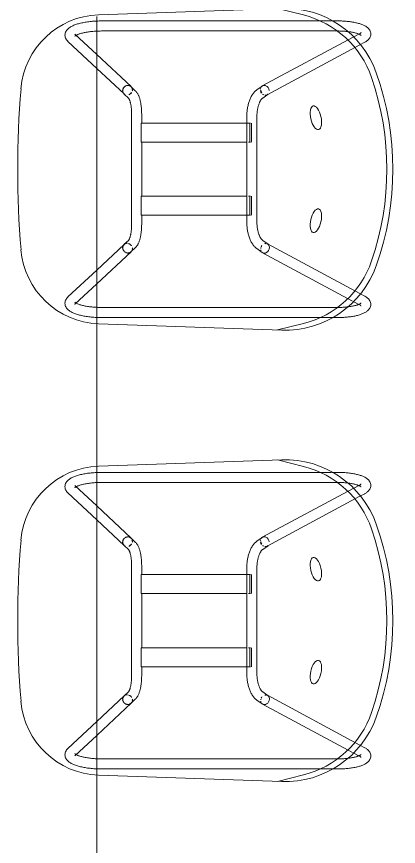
# Model space of a CAD drawing. Header units: inches. Extents: x -326 to 986, y -79 to 1436.
# Drawn here: x 596 to 619.7, y 428.2 to 479.7 of the extents above; entities that cross this region are included whole.
import ezdxf

# ---------------------------------------------------------------- set-up
doc = ezdxf.new("R2010")
doc.units = ezdxf.units.IN
doc.header["$LTSCALE"] = 48
doc.header["$MEASUREMENT"] = 0
doc.layers.add('I-FURN', color=47, linetype='Continuous', lineweight=9)

# ---------------------------------------------------------------- blocks, each defined once
blk = doc.blocks.new('Rectangular Table1 - Rectangular Table-8594201-Level XX  POWER _ SIGNAL NEW')
at = {"layer": 'I-FURN'}
for p, q in [((-20.658, -18), (-11.784, -18)), ((-11.784, -18), (-20.658, -18)), ((-11.784, -18), (7.342, -18)), ((7.342, -18), (-11.784, -18)), ((7.342, -18), (16.216, -18)), ((16.216, -18), (7.342, -18)), ((16.216, -18), (35.244, -18)), ((35.244, -18), (16.216, -18))]:
    blk.add_line(p, q, dxfattribs=at)
blk = doc.blocks.new('HighTower_Eyes_Guest - HighTower_Eyes_Guest-V44-Level XX  POWER _ SIGNAL NEW')
at = {"layer": 'I-FURN'}
for p, q in [((-8.313, 9.333), (-8.249, 9.328)), ((-8.249, 9.328), (-8.185, 9.315)), ((-8.185, 9.315), (-8.125, 9.294)), ((-8.125, 9.294), (-8.071, 9.267)), ((-8.071, 9.267), (-8.021, 9.235)), ((8.313, 9.333), (8.249, 9.328)), ((-8.926, 8.791), (-8.948, 8.736)), ((-8.903, 8.844), (-8.926, 8.791)), ((-8.879, 8.895), (-8.9, 8.851)), ((-8.853, 8.945), (-8.879, 8.895)), ((-8.766, 9.081), (-8.797, 9.037)), ((-6.258, 7.368), (-7.92, 9.146)), ((7.92, 9.146), (6.258, 7.368)), ((7.936, 9.163), (7.92, 9.146)), ((7.976, 9.2), (7.936, 9.163)), ((-9.075, 8.298), (-9.09, 8.229)), ((-9.026, 8.497), (-9.044, 8.433)), ((-8.377, 8.719), (-7.114, 7.368)), ((-8.358, 8.531), (-8.373, 8.491)), ((-8.255, 8.719), (-8.263, 8.709)), ((-8.249, 8.724), (-8.255, 8.719)), ((-8.247, 8.726), (-8.249, 8.724)), ((7.114, 7.368), (8.377, 8.719)), ((8.247, 8.726), (8.249, 8.724)), ((8.381, 8.724), (8.377, 8.719)), ((8.383, 8.726), (8.381, 8.724)), ((9.008, 8.56), (9.026, 8.497)), ((9.026, 8.497), (9.044, 8.433)), ((-9.158, 7.779), (-9.167, 7.7)), ((-9.149, 7.857), (-9.158, 7.779)), ((-9.139, 7.934), (-9.149, 7.857)), ((-9.128, 8.01), (-9.139, 7.934)), ((-9.116, 8.084), (-9.128, 8.01)), ((8.526, 7.804), (8.534, 7.743)), ((8.534, 7.743), (8.541, 7.673)), ((9.139, 7.934), (9.149, 7.857)), ((-9.978, -4.107), (-9.581, 7.252)), ((-9.186, 7.458), (-9.19, 7.376)), ((-9.18, 7.539), (-9.186, 7.458)), ((-9.174, 7.62), (-9.18, 7.539)), ((-9.168, 7.684), (-9.174, 7.62)), ((-8.56, 7.455), (-8.564, 7.38)), ((-8.555, 7.528), (-8.56, 7.455)), ((-8.548, 7.601), (-8.555, 7.528)), ((-7.114, 7.368), (-5.124, 5.238)), ((-4.667, 5.665), (-6.258, 7.368)), ((6.258, 7.368), (4.668, 5.666)), ((5.124, 5.239), (7.114, 7.368)), ((9.186, 7.458), (9.19, 7.376)), ((9.581, 7.252), (9.978, -4.107)), ((-9.199, 7.02), (-9.199, -7.229)), ((-8.574, -7.566), (-8.574, 7.02)), ((8.574, 7.02), (8.574, -7.566)), ((9.199, -7.185), (9.199, 7.02)), ((-4.396, 5.38), (-4.673, 5.674)), ((4.673, 5.674), (4.396, 5.38)), ((-5.128, 5.245), (-4.85, 4.951)), ((3.421, 5.203), (-3.421, 5.203)), ((4.85, 4.951), (5.128, 5.245)), ((-3.421, 4.578), (-2.858, 4.578)), ((-1.677, 4.614), (-2.858, 4.614)), ((-2.858, 4.614), (-2.858, 4.589)), ((-2.858, 4.602), (-1.677, 4.602)), ((-2.858, 4.578), (-2.858, 4.602)), ((-2.858, 3.535), (-2.858, 4.602)), ((-2.858, 4.589), (-2.858, 4.578)), ((-2.858, 4.583), (-2.858, 3.073)), ((-1.677, 4.589), (-1.677, 4.614)), ((-1.677, 4.602), (-1.677, 4.583)), ((-1.677, 4.602), (-1.677, 3.535)), ((-1.677, 4.578), (-1.677, 4.589)), ((-1.677, 4.583), (-1.677, 4.578)), ((-1.677, 3.073), (-1.677, 4.583)), ((-1.677, 4.578), (1.677, 4.578)), ((1.677, 4.589), (1.677, 4.614)), ((1.677, 4.614), (2.858, 4.614)), ((1.677, 3.535), (1.677, 4.602)), ((1.677, 4.602), (1.677, 4.583)), ((2.858, 4.602), (1.677, 4.602)), ((1.677, 4.578), (1.677, 4.589)), ((1.677, 4.583), (1.677, 4.578)), ((1.677, 4.583), (1.677, 3.073)), ((1.677, 4.578), (1.677, 4.578)), ((2.858, 4.614), (2.858, 4.589)), ((2.858, 4.578), (2.858, 4.602)), ((2.858, 4.602), (2.858, 3.535)), ((2.858, 4.589), (2.858, 4.578)), ((2.858, 3.073), (2.858, 4.583)), ((2.858, 4.578), (3.421, 4.578)), ((-2.858, 3.207), (-2.858, 3.535)), ((-2.858, -1.431), (-2.858, 3.207)), ((-1.677, 3.535), (-1.677, 3.207)), ((-1.677, 3.207), (-1.677, -1.431)), ((1.677, 3.207), (1.677, 3.535)), ((1.677, -1.431), (1.677, 3.207)), ((2.858, 3.535), (2.858, 3.207)), ((2.858, 3.207), (2.858, -1.431)), ((-2.858, 3.073), (-2.858, 1.82)), ((-1.677, 1.82), (-1.677, 3.073)), ((1.677, 3.073), (1.677, 1.82)), ((2.858, 2.448), (2.858, 3.073)), ((2.858, 1.82), (2.858, 2.448)), ((-2.858, 1.82), (-2.858, 0.754)), ((-1.677, 0.754), (-1.677, 1.82)), ((1.677, 1.82), (1.677, 0.754)), ((2.858, 0.754), (2.858, 1.82)), ((-2.858, 0.754), (-2.858, -0.384)), ((-1.677, -0.384), (-1.677, 0.754)), ((1.677, 0.754), (1.677, -0.384)), ((2.858, 0.181), (2.858, 0.754)), ((2.858, -0.384), (2.858, 0.181)), ((-2.858, -0.384), (-2.858, -1.942)), ((-1.677, -1.942), (-1.677, -0.384)), ((1.677, -0.384), (1.677, -1.945)), ((2.858, -1.943), (2.858, -0.384)), ((-2.858, -1.758), (-2.858, -1.431)), ((-1.677, -1.431), (-1.677, -1.758)), ((1.677, -1.758), (1.677, -1.431)), ((2.858, -1.431), (2.858, -1.758)), ((3.251, -1.942), (-3.251, -1.942)), ((-2.858, -1.958), (-2.858, -1.758)), ((-2.858, -1.987), (-2.858, -2.034)), ((-2.858, -2.034), (-2.858, -1.987)), ((-2.858, -2.037), (-2.858, -2.099)), ((-2.858, -2.099), (-2.858, -2.037)), ((-1.677, -1.758), (-1.677, -1.958)), ((-1.677, -2.037), (-1.677, -2.087)), ((-1.677, -2.087), (-1.677, -2.037)), ((1.677, -1.958), (1.677, -1.758)), ((1.677, -2.053), (1.677, -2.103)), ((1.677, -2.103), (1.677, -2.053)), ((2.858, -1.758), (2.858, -1.958)), ((2.858, -1.99), (2.858, -2.037)), ((2.858, -2.037), (2.858, -1.99)), ((2.858, -2.041), (2.858, -2.103)), ((2.858, -2.103), (2.858, -2.041)), ((-4.924, -2.564), (-5.162, -2.9)), ((-3.251, -2.567), (3.251, -2.567)), ((-2.858, -2.174), (-2.858, -2.103)), ((-2.858, -2.121), (-2.858, -2.174)), ((-1.677, -2.121), (-2.858, -2.121)), ((-1.677, -2.223), (-2.858, -2.223)), ((-1.677, -2.103), (-1.677, -2.161)), ((1.677, -2.121), (1.677, -2.179)), ((1.677, -2.179), (1.677, -2.121)), ((2.858, -2.121), (1.677, -2.121)), ((2.858, -2.223), (1.677, -2.223)), ((2.858, -2.108), (2.858, -2.179)), ((2.858, -2.179), (2.858, -2.121)), ((5.162, -2.9), (4.924, -2.564)), ((-5.18, -2.919), (-8.175, -8.495)), ((-4.652, -3.262), (-4.414, -2.926)), ((4.414, -2.926), (4.652, -3.262)), ((8.197, -8.536), (5.171, -2.904)), ((-7.715, -8.958), (-4.629, -3.215)), ((4.621, -3.199), (7.715, -8.958)), ((-9.968, -3.844), (-9.567, -5.453)), ((9.968, -3.844), (9.567, -5.453)), ((-9.199, -7.229), (-9.199, -7.566)), ((9.199, -7.566), (9.199, -7.229)), ((-8.197, -8.536), (-8.427, -8.964)), ((8.427, -8.964), (8.197, -8.536)), ((-8.302, -9.029), (-8.304, -9.027)), ((-7.877, -9.259), (-7.715, -8.958)), ((7.715, -8.958), (7.877, -9.259)), ((8.302, -9.029), (8.304, -9.027))]:
    blk.add_line(p, q, dxfattribs=at)
at = {"layer": 'I-FURN', "flags": 128}
for points in [[(-8.445, 9.315), (-8.505, 9.294), (-8.56, 9.267), (-8.61, 9.235), (-8.654, 9.2), (-8.695, 9.163), (-8.732, 9.123), (-8.766, 9.081)], [(-8.315, 9.333), (-8.382, 9.328), (-8.445, 9.315)], [(8.249, 9.328), (8.185, 9.315), (8.125, 9.294), (8.071, 9.267), (8.021, 9.235), (7.976, 9.2)], [(8.315, 9.333), (8.382, 9.328), (8.445, 9.315), (8.505, 9.294), (8.56, 9.267), (8.61, 9.235), (8.654, 9.2), (8.695, 9.163), (8.732, 9.123), (8.766, 9.081), (8.797, 9.037), (8.826, 8.992), (8.853, 8.945), (8.879, 8.895), (8.9, 8.851)], [(-8.797, 9.037), (-8.826, 8.992), (-8.853, 8.945)], [(-8.021, 9.235), (-7.976, 9.2), (-7.936, 9.163), (-7.92, 9.146)], [(8.903, 8.844), (8.926, 8.791), (8.948, 8.736)], [(-9.044, 8.433), (-9.06, 8.366), (-9.075, 8.298)], [(-8.948, 8.736), (-8.969, 8.679), (-8.989, 8.621), (-9.008, 8.56), (-9.026, 8.497)], [(-8.445, 8.249), (-8.459, 8.193), (-8.471, 8.134), (-8.483, 8.074), (-8.495, 8.011), (-8.506, 7.947), (-8.516, 7.88), (-8.525, 7.813)], [(-8.417, 8.354), (-8.432, 8.303), (-8.445, 8.249)], [(-8.373, 8.491), (-8.388, 8.448), (-8.403, 8.402), (-8.417, 8.354)], [(-8.383, 8.726), (-8.381, 8.724), (-8.377, 8.719)], [(-8.299, 8.655), (-8.313, 8.63), (-8.327, 8.6), (-8.342, 8.567), (-8.358, 8.531)], [(-8.263, 8.709), (-8.273, 8.695), (-8.285, 8.677), (-8.299, 8.655)], [(8.249, 8.724), (8.255, 8.719), (8.263, 8.709)], [(8.263, 8.709), (8.273, 8.695), (8.285, 8.677), (8.299, 8.655)], [(8.299, 8.655), (8.313, 8.63), (8.327, 8.6), (8.342, 8.567), (8.358, 8.531), (8.373, 8.491), (8.388, 8.448), (8.403, 8.402), (8.417, 8.354), (8.432, 8.303), (8.445, 8.249), (8.459, 8.193), (8.471, 8.134), (8.483, 8.074), (8.495, 8.011)], [(8.948, 8.736), (8.969, 8.679), (8.989, 8.621), (9.008, 8.56)], [(9.044, 8.433), (9.06, 8.366), (9.075, 8.298)], [(9.075, 8.298), (9.09, 8.229), (9.103, 8.157), (9.116, 8.084), (9.128, 8.01), (9.139, 7.934)], [(-9.09, 8.229), (-9.103, 8.157), (-9.116, 8.084)], [(-8.526, 7.804), (-8.534, 7.743), (-8.541, 7.673), (-8.548, 7.601)], [(8.495, 8.011), (8.506, 7.947), (8.516, 7.88), (8.525, 7.813)], [(9.149, 7.857), (9.158, 7.779), (9.167, 7.7)], [(-9.191, 7.368), (-9.194, 7.293), (-9.197, 7.21), (-9.198, 7.126), (-9.199, 7.043), (-9.199, 7.02)], [(-8.565, 7.368), (-8.568, 7.305), (-8.571, 7.229), (-8.573, 7.153), (-8.574, 7.077), (-8.574, 7.02)], [(8.541, 7.673), (8.548, 7.601), (8.555, 7.528), (8.56, 7.455), (8.564, 7.38)], [(8.565, 7.368), (8.568, 7.305), (8.571, 7.229), (8.573, 7.153), (8.574, 7.077), (8.574, 7.02)], [(9.168, 7.684), (9.174, 7.62), (9.18, 7.539), (9.186, 7.458)], [(9.191, 7.368), (9.194, 7.293), (9.197, 7.21), (9.198, 7.126), (9.199, 7.043), (9.199, 7.02)], [(-4.397, 5.381), (-4.395, 5.38), (-4.391, 5.377), (-4.384, 5.372), (-4.374, 5.366), (-4.361, 5.359), (-4.346, 5.351), (-4.329, 5.343), (-4.309, 5.334), (-4.286, 5.325), (-4.262, 5.316), (-4.236, 5.308), (-4.208, 5.299), (-4.178, 5.29), (-4.146, 5.282), (-4.113, 5.274), (-4.078, 5.266), (-4.042, 5.259), (-4.004, 5.251), (-3.966, 5.245), (-3.926, 5.239), (-3.885, 5.233), (-3.843, 5.227), (-3.801, 5.223), (-3.757, 5.218), (-3.713, 5.215), (-3.668, 5.211), (-3.623, 5.209), (-3.578, 5.206), (-3.532, 5.205), (-3.486, 5.204), (-3.44, 5.203), (-3.421, 5.203)], [(4.397, 5.381), (4.395, 5.38), (4.391, 5.377), (4.384, 5.372), (4.374, 5.366), (4.361, 5.359), (4.346, 5.351), (4.329, 5.343), (4.309, 5.334), (4.286, 5.325), (4.262, 5.316), (4.236, 5.308), (4.208, 5.299), (4.178, 5.29), (4.146, 5.282), (4.113, 5.274), (4.078, 5.266), (4.042, 5.259), (4.004, 5.251), (3.966, 5.245), (3.926, 5.239), (3.885, 5.233), (3.843, 5.227), (3.801, 5.223), (3.757, 5.218), (3.713, 5.215), (3.668, 5.211), (3.623, 5.209), (3.578, 5.206), (3.532, 5.205), (3.486, 5.204), (3.44, 5.203), (3.421, 5.203)], [(-4.85, 4.951), (-4.82, 4.921), (-4.788, 4.894), (-4.756, 4.869), (-4.722, 4.847), (-4.688, 4.826), (-4.653, 4.806), (-4.617, 4.788), (-4.581, 4.771), (-4.543, 4.755), (-4.504, 4.739), (-4.464, 4.725), (-4.423, 4.711), (-4.382, 4.699), (-4.339, 4.686), (-4.295, 4.675), (-4.25, 4.664), (-4.204, 4.654), (-4.157, 4.644), (-4.11, 4.635), (-4.062, 4.627), (-4.012, 4.62), (-3.962, 4.613), (-3.912, 4.606), (-3.861, 4.601), (-3.809, 4.596), (-3.757, 4.591), (-3.704, 4.587), (-3.651, 4.584), (-3.598, 4.582), (-3.544, 4.58), (-3.491, 4.579), (-3.437, 4.578), (-3.421, 4.578)], [(4.85, 4.951), (4.82, 4.921), (4.788, 4.894), (4.756, 4.869), (4.722, 4.847), (4.688, 4.826), (4.653, 4.806), (4.617, 4.788), (4.581, 4.771), (4.543, 4.755), (4.504, 4.739), (4.464, 4.725), (4.423, 4.711), (4.382, 4.699), (4.339, 4.686), (4.295, 4.675), (4.25, 4.664), (4.204, 4.654), (4.157, 4.644), (4.11, 4.635), (4.062, 4.627), (4.012, 4.62), (3.962, 4.613), (3.912, 4.606), (3.861, 4.601), (3.809, 4.596), (3.757, 4.591), (3.704, 4.587), (3.651, 4.584), (3.598, 4.582), (3.544, 4.58), (3.491, 4.579), (3.437, 4.578), (3.421, 4.578)], [(-4.924, -2.564), (-4.892, -2.522), (-4.858, -2.482), (-4.821, -2.443), (-4.783, -2.407), (-4.742, -2.372), (-4.7, -2.339), (-4.656, -2.307), (-4.611, -2.277), (-4.564, -2.248), (-4.515, -2.221), (-4.465, -2.195), (-4.414, -2.17), (-4.361, -2.147), (-4.307, -2.125), (-4.251, -2.104), (-4.195, -2.085), (-4.137, -2.066), (-4.078, -2.049), (-4.019, -2.033), (-3.958, -2.019), (-3.896, -2.006), (-3.834, -1.994), (-3.771, -1.983), (-3.707, -1.973), (-3.643, -1.965), (-3.578, -1.958), (-3.513, -1.952), (-3.447, -1.948), (-3.381, -1.945), (-3.315, -1.943), (-3.251, -1.942)], [(4.924, -2.564), (4.892, -2.522), (4.858, -2.482), (4.821, -2.443), (4.783, -2.407), (4.742, -2.372), (4.7, -2.339), (4.656, -2.307), (4.611, -2.277), (4.564, -2.248), (4.515, -2.221), (4.465, -2.195), (4.414, -2.17), (4.361, -2.147), (4.307, -2.125), (4.251, -2.104), (4.195, -2.085), (4.137, -2.066), (4.078, -2.049), (4.019, -2.033), (3.958, -2.019), (3.896, -2.006), (3.834, -1.994), (3.771, -1.983), (3.707, -1.973), (3.643, -1.965), (3.578, -1.958), (3.513, -1.952), (3.447, -1.948), (3.381, -1.945), (3.315, -1.943), (3.251, -1.942)], [(-4.414, -2.926), (-4.405, -2.914), (-4.393, -2.9), (-4.379, -2.885), (-4.363, -2.87), (-4.345, -2.854), (-4.324, -2.838), (-4.301, -2.821), (-4.276, -2.804), (-4.248, -2.788), (-4.218, -2.771), (-4.186, -2.754), (-4.153, -2.738), (-4.117, -2.722), (-4.079, -2.707), (-4.04, -2.692), (-3.998, -2.678), (-3.956, -2.664), (-3.911, -2.652), (-3.866, -2.64), (-3.819, -2.628), (-3.771, -2.618), (-3.722, -2.608), (-3.672, -2.6), (-3.621, -2.592), (-3.569, -2.586), (-3.517, -2.58), (-3.464, -2.575), (-3.411, -2.572), (-3.357, -2.569), (-3.303, -2.568), (-3.251, -2.567)], [(4.414, -2.926), (4.405, -2.914), (4.393, -2.9), (4.379, -2.885), (4.363, -2.87), (4.345, -2.854), (4.324, -2.838), (4.301, -2.821), (4.276, -2.804), (4.248, -2.788), (4.218, -2.771), (4.186, -2.754), (4.153, -2.738), (4.117, -2.722), (4.079, -2.707), (4.04, -2.692), (3.998, -2.678), (3.956, -2.664), (3.911, -2.652), (3.866, -2.64), (3.819, -2.628), (3.771, -2.618), (3.722, -2.608), (3.672, -2.6), (3.621, -2.592), (3.569, -2.586), (3.517, -2.58), (3.464, -2.575), (3.411, -2.572), (3.357, -2.569), (3.303, -2.568), (3.251, -2.567)], [(-8.387, -9.629), (-8.45, -9.624), (-8.511, -9.612), (-8.568, -9.592), (-8.62, -9.566), (-8.667, -9.536), (-8.709, -9.504), (-8.747, -9.468), (-8.781, -9.432), (-8.812, -9.393), (-8.84, -9.353), (-8.867, -9.312), (-8.892, -9.269), (-8.915, -9.225), (-8.937, -9.179), (-8.957, -9.131), (-8.977, -9.082), (-8.996, -9.031), (-9.014, -8.979), (-9.03, -8.925), (-9.047, -8.869), (-9.062, -8.812), (-9.076, -8.753), (-9.09, -8.693), (-9.103, -8.631), (-9.115, -8.568), (-9.126, -8.504), (-9.137, -8.438), (-9.146, -8.372), (-9.155, -8.304), (-9.163, -8.235), (-9.171, -8.165), (-9.177, -8.095), (-9.183, -8.023), (-9.188, -7.952), (-9.192, -7.879), (-9.195, -7.806), (-9.197, -7.733), (-9.199, -7.66), (-9.199, -7.586), (-9.199, -7.566)], [(-8.551, -8.079), (-8.556, -8.027), (-8.56, -7.963), (-8.565, -7.898), (-8.568, -7.833), (-8.571, -7.767), (-8.573, -7.701), (-8.574, -7.635), (-8.574, -7.569), (-8.574, -7.566)], [(8.387, -9.629), (8.45, -9.624), (8.511, -9.612), (8.568, -9.592), (8.62, -9.566), (8.667, -9.536), (8.709, -9.504), (8.747, -9.468), (8.781, -9.432), (8.812, -9.393), (8.84, -9.353), (8.867, -9.312), (8.892, -9.269), (8.915, -9.225), (8.937, -9.179), (8.957, -9.131), (8.977, -9.082), (8.996, -9.031), (9.014, -8.979), (9.03, -8.925), (9.047, -8.869), (9.062, -8.812), (9.076, -8.753), (9.09, -8.693), (9.103, -8.631), (9.115, -8.568), (9.126, -8.504), (9.137, -8.438), (9.146, -8.372), (9.155, -8.304), (9.163, -8.235), (9.171, -8.165), (9.177, -8.095), (9.183, -8.023), (9.188, -7.952), (9.192, -7.879), (9.195, -7.806), (9.197, -7.733), (9.199, -7.66), (9.199, -7.586), (9.199, -7.566)], [(8.565, -7.898), (8.568, -7.833), (8.571, -7.767), (8.573, -7.701), (8.574, -7.635), (8.574, -7.569), (8.574, -7.566)], [(-8.538, -8.199), (-8.544, -8.152), (-8.55, -8.09)], [(-8.384, -8.883), (-8.397, -8.85), (-8.409, -8.814), (-8.422, -8.776), (-8.435, -8.735), (-8.447, -8.692), (-8.459, -8.646), (-8.471, -8.598), (-8.482, -8.548), (-8.492, -8.496), (-8.502, -8.443), (-8.512, -8.387), (-8.521, -8.331), (-8.529, -8.272), (-8.537, -8.213)], [(8.384, -8.883), (8.397, -8.85), (8.409, -8.814), (8.422, -8.776), (8.435, -8.735), (8.447, -8.692), (8.459, -8.646), (8.471, -8.598), (8.482, -8.548), (8.492, -8.496), (8.502, -8.443), (8.512, -8.387), (8.521, -8.331), (8.529, -8.272), (8.537, -8.213)], [(8.538, -8.199), (8.544, -8.152), (8.55, -8.09), (8.556, -8.027), (8.56, -7.963), (8.564, -7.903)], [(-8.471, -9.029), (-8.47, -9.027), (-8.465, -9.022), (-8.458, -9.013), (-8.449, -9), (-8.438, -8.983), (-8.427, -8.964)], [(-8.387, -9.629), (-8.323, -9.624), (-8.262, -9.612), (-8.205, -9.592), (-8.153, -9.566), (-8.107, -9.536), (-8.065, -9.504), (-8.027, -9.468), (-7.993, -9.432), (-7.962, -9.393), (-7.933, -9.353), (-7.907, -9.312), (-7.882, -9.269), (-7.877, -9.259)], [(-8.316, -9.013), (-8.325, -9), (-8.335, -8.983), (-8.346, -8.963), (-8.358, -8.94), (-8.371, -8.913), (-8.384, -8.883)], [(-8.304, -9.027), (-8.309, -9.022), (-8.316, -9.013)], [(8.387, -9.629), (8.323, -9.624), (8.262, -9.612), (8.205, -9.592), (8.153, -9.566), (8.107, -9.536), (8.065, -9.504), (8.027, -9.468), (7.993, -9.432), (7.962, -9.393), (7.933, -9.353), (7.907, -9.312), (7.882, -9.269), (7.877, -9.259)], [(8.304, -9.027), (8.309, -9.022), (8.316, -9.013)], [(8.316, -9.013), (8.325, -9), (8.335, -8.983), (8.346, -8.963), (8.358, -8.94), (8.371, -8.913), (8.384, -8.883)], [(8.471, -9.029), (8.47, -9.027), (8.465, -9.022), (8.458, -9.013), (8.449, -9), (8.438, -8.983), (8.427, -8.964)]]:
    blk.add_lwpolyline(points, dxfattribs=at)
at = {"layer": 'I-FURN'}
for centre, radius, start, end in [((-4.584, 7.077), 5, 94.6837, 178), ((0, -48.875), 61.139, 85.31633, 94.68367), ((4.584, 7.077), 5, 2, 85.3163), ((-3.981, -4.316), 6, 178, 250.5275), ((3.981, -4.316), 6, 289.4725, 2), ((-3.746, -4.001), 6, 194, 251.1082), ((3.746, -4.001), 6, 288.8918, 346), ((0, 6.944), 17.568, 251.1082, 288.8918), ((0, 6.944), 17.943, 250.5275, 289.4725), ((0, 6.944), 17.943, 250.5275, 289.4725)]:
    blk.add_arc(centre, radius, start, end, dxfattribs=at)
for centre, major_axis, ratio, start_param, end_param in [((-4.895, 5.452), (0.228, 0.213), 0.916448, 1.386162, 1.561074), ((-4.9, 5.46), (0.227, 0.214), 0.915808, 1.119912, 1.298687), ((-4.895, 5.452), (0.228, 0.213), 0.916448, 1.122377, 1.299274), ((-4.9, 5.46), (0.227, 0.214), 0.915808, 0.858112, 1.035719), ((-4.895, 5.452), (0.228, 0.213), 0.916448, 0.85768, 1.037475), ((-4.9, 5.46), (0.227, 0.214), 0.915808, 0.596313, 0.772256), ((-4.895, 5.452), (0.228, 0.213), 0.916448, 0.590929, 0.775676), ((-4.9, 5.46), (0.227, 0.214), 0.915808, 0.334513, 0.508251), ((-4.895, 5.452), (0.228, 0.213), 0.916448, 0.317986, 0.513876), ((-4.895, 5.452), (0.228, 0.213), 0.916448, 6.011663, 6.535262), ((-4.9, 5.46), (0.227, 0.214), 0.915808, 6.0941, 6.355899), ((4.896, 5.452), (-0.228, 0.213), 0.916448, 6.031109, 6.554707), ((4.9, 5.46), (-0.227, 0.214), 0.915808, 6.210471, 6.472271), ((4.896, 5.452), (-0.228, 0.213), 0.916448, 5.769309, 5.979921), ((4.9, 5.46), (-0.227, 0.214), 0.915808, 5.511438, 5.948672), ((4.896, 5.452), (-0.228, 0.213), 0.916448, 5.50751, 5.70291), ((4.896, 5.452), (-0.228, 0.213), 0.916448, 5.24571, 5.434476), ((4.9, 5.46), (-0.227, 0.214), 0.915808, 5.247927, 5.425073), ((4.896, 5.452), (-0.228, 0.213), 0.916448, 4.983911, 5.168812), ((4.9, 5.46), (-0.227, 0.214), 0.915808, 4.456985, 5.163274), ((4.896, 5.452), (-0.228, 0.213), 0.916448, 4.722112, 4.904368), ((-4.9, 5.46), (0.227, 0.214), 0.915808, 2.428908, 2.632137), ((-4.9, 5.46), (0.227, 0.214), 0.915808, 2.167109, 2.356945), ((-4.895, 5.452), (0.228, 0.213), 0.916448, 2.43874, 2.608271), ((-4.895, 5.452), (0.228, 0.213), 0.916448, 2.175608, 2.346472), ((-4.9, 5.46), (0.227, 0.214), 0.915808, 2.690708, 2.898951), ((-4.895, 5.452), (0.228, 0.213), 0.916448, 2.697325, 3.13187), ((-4.9, 5.46), (0.227, 0.214), 0.915808, 1.90531, 2.091125), ((-4.895, 5.452), (0.228, 0.213), 0.916448, 1.912584, 2.084672), ((-4.9, 5.46), (0.227, 0.214), 0.915808, 2.952507, 3.141593), ((-4.9, 5.46), (0.227, 0.214), 0.915808, 1.64351, 1.82653), ((-4.9, 5.46), (0.227, 0.214), 0.915808, 3.141593, 3.214307), ((-4.895, 5.452), (0.228, 0.213), 0.916448, 3.13187, 3.141593), ((-4.9, 5.46), (0.227, 0.214), 0.915808, 3.289597, 3.476106), ((-4.895, 5.452), (0.228, 0.213), 0.916448, 3.684418, 3.861128), ((-4.895, 5.452), (0.228, 0.213), 0.916448, 3.917268, 4.104054), ((-4.895, 5.452), (0.228, 0.213), 0.916448, 4.471424, 4.702666), ((-4.895, 5.452), (0.228, 0.213), 0.916448, 4.702666, 5.226265), ((-4.9, 5.46), (0.227, 0.214), 0.915808, 4.785103, 5.046902), ((-4.9, 5.46), (0.227, 0.214), 0.915808, 5.046902, 5.278321), ((-4.895, 5.452), (0.228, 0.213), 0.916448, 5.766308, 5.982538), ((-4.895, 5.452), (0.228, 0.213), 0.916448, 5.524019, 5.708881), ((4.896, 5.452), (-0.228, 0.213), 0.916448, 1.05692, 1.580519), ((4.9, 5.46), (-0.227, 0.214), 0.915808, 1.236283, 1.433525), ((4.9, 5.46), (-0.227, 0.214), 0.915808, 1.498082, 1.759882), ((4.896, 5.452), (-0.228, 0.213), 0.916448, 1.580519, 1.808476), ((4.896, 5.452), (-0.228, 0.213), 0.916448, 2.177595, 2.364128), ((4.896, 5.452), (-0.228, 0.213), 0.916448, 2.440623, 2.627717), ((4.9, 5.46), (-0.227, 0.214), 0.915808, 2.54528, 2.707622), ((4.9, 5.46), (-0.227, 0.214), 0.915808, 3.068879, 3.141593), ((4.896, 5.452), (-0.228, 0.213), 0.916448, 3.141593, 3.151315), ((4.896, 5.452), (-0.228, 0.213), 0.916448, 3.151315, 3.593723), ((4.9, 5.46), (-0.227, 0.214), 0.915808, 3.141593, 3.330678), ((4.896, 5.452), (-0.228, 0.213), 0.916448, 4.198513, 4.377029), ((4.9, 5.46), (-0.227, 0.214), 0.915808, 4.192335, 4.377876), ((4.9, 5.46), (-0.227, 0.214), 0.915808, 3.386445, 3.592477), ((4.896, 5.452), (-0.228, 0.213), 0.916448, 3.936713, 4.120187), ((4.9, 5.46), (-0.227, 0.214), 0.915808, 3.926452, 4.116076), ((4.896, 5.452), (-0.228, 0.213), 0.916448, 3.674914, 3.857016), ((4.9, 5.46), (-0.227, 0.214), 0.915808, 3.653056, 3.854277), ((-4.904, -3.067), (-0.275, 0.148), 0.846149, 6.063543, 8.419737), ((-4.907, -3.081), (-0.255, 0.181), 0.826969, 0.26926, 0.531059), ((-4.907, -3.081), (-0.255, 0.181), 0.826969, 0.531059, 0.792858), ((-4.907, -3.081), (-0.255, 0.181), 0.826969, 0, 0.00746), ((-4.907, -3.081), (-0.255, 0.181), 0.826969, 5.525085, 5.754636), ((-4.907, -3.081), (-0.255, 0.181), 0.826969, 5.082031, 5.243448), ((-4.907, -3.081), (-0.255, 0.181), 0.826969, 4.719849, 4.91726), ((-4.904, -3.067), (-0.275, 0.148), 0.846149, 4.492747, 4.754546), ((-4.907, -3.081), (-0.255, 0.181), 0.826969, 3.737682, 3.917238), ((4.896, -3.052), (0.275, 0.148), 0.846149, 2.575837, 2.796189), ((4.896, -3.052), (0.275, 0.148), 0.846149, 2.052238, 2.314038), ((4.896, -3.052), (0.275, 0.148), 0.846149, 1.287619, 1.78679), ((4.907, -3.081), (0.255, 0.181), 0.826969, 1.301537, 1.534958), ((4.907, -3.081), (0.255, 0.181), 0.826969, 1.039737, 1.201154), ((4.896, -3.052), (0.275, 0.148), 0.846149, 4.251883, 6.717117), ((4.896, -3.052), (0.275, 0.148), 0.846149, 0.743241, 0.922887), ((4.907, -3.081), (0.255, 0.181), 0.826969, 0, 0.254339), ((4.907, -3.081), (0.255, 0.181), 0.826969, 6.275725, 6.283185), ((4.907, -3.081), (0.255, 0.181), 0.826969, 5.490327, 5.654906), ((4.907, -3.081), (0.255, 0.181), 0.826969, 5.752126, 5.946129), ((-4.904, -3.067), (-0.275, 0.148), 0.846149, 2.136552, 2.294271), ((-4.904, -3.067), (-0.275, 0.148), 0.846149, 2.398351, 2.575143), ((-4.904, -3.067), (-0.275, 0.148), 0.846149, 2.660151, 2.896492), ((-4.904, -3.067), (-0.275, 0.148), 0.846149, 2.92195, 3.141593), ((-4.907, -3.081), (-0.255, 0.181), 0.826969, 3.141593, 3.382773), ((-4.904, -3.067), (-0.275, 0.148), 0.846149, 3.141593, 3.18375), ((-4.904, -3.067), (-0.275, 0.148), 0.846149, 3.19024, 3.369721), ((4.896, -3.052), (0.275, 0.148), 0.846149, 2.92445, 3.361235), ((4.907, -3.081), (0.255, 0.181), 0.826969, 2.900413, 3.141593)]:
    blk.add_ellipse(centre, major_axis=major_axis, ratio=ratio, start_param=start_param, end_param=end_param, dxfattribs=at)
for centre, major_axis in [((-3.194, -6.224), (-0.731, 0.169)), ((3.194, -6.224), (0.731, 0.169))]:
    blk.add_ellipse(centre, major_axis=major_axis, ratio=0.429347, dxfattribs=at)
blk = doc.blocks.new('HighTower_Eyes_Guest - HighTower_Eyes_Guest-V45-Level XX  POWER _ SIGNAL NEW')
at = {"layer": 'I-FURN'}
for p, q in [((8.315, 9.333), (8.382, 9.328)), ((8.505, 9.294), (8.56, 9.267)), ((-6.258, 7.368), (-7.92, 9.146)), ((7.92, 9.146), (6.258, 7.368)), ((8.826, 8.992), (8.853, 8.945)), ((8.903, 8.844), (8.926, 8.791)), ((-8.377, 8.719), (-7.114, 7.368)), ((-8.247, 8.726), (-8.249, 8.724)), ((7.114, 7.368), (8.377, 8.719)), ((8.247, 8.726), (8.249, 8.724)), ((8.263, 8.709), (8.273, 8.695)), ((8.483, 8.074), (8.495, 8.011)), ((-9.978, -4.107), (-9.581, 7.252)), ((-9.186, 7.458), (-9.19, 7.376)), ((-9.18, 7.539), (-9.186, 7.458)), ((-8.56, 7.455), (-8.564, 7.38)), ((-7.091, 7.344), (-5.124, 5.238)), ((-4.667, 5.665), (-6.258, 7.368)), ((6.258, 7.368), (4.668, 5.666)), ((5.124, 5.239), (7.114, 7.368)), ((9.186, 7.458), (9.19, 7.376)), ((9.581, 7.252), (9.978, -4.107)), ((-9.199, 7.02), (-9.199, -7.229)), ((-8.574, -7.566), (-8.574, 7.02)), ((8.574, 7.02), (8.574, -7.566)), ((9.199, -7.185), (9.199, 7.02)), ((-4.396, 5.38), (-4.673, 5.674)), ((4.673, 5.674), (4.396, 5.38)), ((-5.128, 5.245), (-4.85, 4.951)), ((3.421, 5.203), (-3.421, 5.203)), ((4.85, 4.951), (5.128, 5.245)), ((-3.421, 4.578), (-2.858, 4.578)), ((-1.677, 4.614), (-2.858, 4.614)), ((-2.858, 4.614), (-2.858, 4.589)), ((-2.858, 4.602), (-1.677, 4.602)), ((-2.858, 4.578), (-2.858, 4.602)), ((-2.858, 3.535), (-2.858, 4.602)), ((-2.858, 4.589), (-2.858, 4.578)), ((-2.858, 4.583), (-2.858, 3.073)), ((-1.677, 4.589), (-1.677, 4.614)), ((-1.677, 4.602), (-1.677, 4.578)), ((-1.677, 4.602), (-1.677, 3.535)), ((-1.677, 4.578), (-1.677, 4.589)), ((-1.677, 3.073), (-1.677, 4.583)), ((-1.677, 4.578), (1.677, 4.578)), ((1.677, 4.589), (1.677, 4.614)), ((1.677, 4.614), (2.858, 4.614)), ((1.677, 3.535), (1.677, 4.602)), ((1.677, 4.602), (1.677, 4.583)), ((2.858, 4.602), (1.677, 4.602)), ((1.677, 4.578), (1.677, 4.589)), ((1.677, 4.583), (1.677, 4.578)), ((1.677, 4.583), (1.677, 3.073)), ((1.677, 4.578), (1.677, 4.578)), ((2.858, 4.614), (2.858, 4.589)), ((2.858, 4.578), (2.858, 4.602)), ((2.858, 4.602), (2.858, 3.535)), ((2.858, 4.589), (2.858, 4.578)), ((2.858, 3.073), (2.858, 4.583)), ((2.858, 4.578), (3.421, 4.578)), ((-2.858, 3.207), (-2.858, 3.535)), ((-2.858, -1.431), (-2.858, 3.207)), ((-1.677, 3.535), (-1.677, 3.207)), ((-1.677, 3.207), (-1.677, -1.431)), ((1.677, 3.207), (1.677, 3.535)), ((1.677, -1.431), (1.677, 3.207)), ((2.858, 3.535), (2.858, 3.207)), ((2.858, 3.207), (2.858, -1.431)), ((-2.858, 3.073), (-2.858, 1.82)), ((-1.677, 2.448), (-1.677, 3.073)), ((1.677, 3.073), (1.677, 1.82)), ((2.858, 2.448), (2.858, 3.073)), ((-1.677, 1.82), (-1.677, 2.448)), ((2.858, 1.82), (2.858, 2.448)), ((-2.858, 1.82), (-2.858, 0.754)), ((-1.677, 0.754), (-1.677, 1.82)), ((1.677, 1.82), (1.677, 0.754)), ((2.858, 0.754), (2.858, 1.82)), ((-2.858, 0.754), (-2.858, -0.384)), ((-1.677, -0.384), (-1.677, 0.754)), ((1.677, 0.754), (1.677, -0.384)), ((2.858, -0.384), (2.858, 0.754)), ((-2.858, -0.384), (-2.858, -1.942)), ((-1.677, -1.942), (-1.677, -0.384)), ((1.677, -0.384), (1.677, -1.945)), ((2.858, -1.943), (2.858, -0.384)), ((-2.858, -1.758), (-2.858, -1.431)), ((-1.677, -1.431), (-1.677, -1.758)), ((1.677, -1.758), (1.677, -1.431)), ((2.858, -1.431), (2.858, -1.758)), ((3.251, -1.942), (-3.251, -1.942)), ((-2.858, -1.958), (-2.858, -1.758)), ((-2.858, -1.987), (-2.858, -2.034)), ((-2.858, -2.034), (-2.858, -1.987)), ((-2.858, -2.037), (-2.858, -2.099)), ((-2.858, -2.099), (-2.858, -2.037)), ((-1.677, -1.758), (-1.677, -1.958)), ((-1.677, -2.037), (-1.677, -2.087)), ((-1.677, -2.087), (-1.677, -2.037)), ((1.677, -1.958), (1.677, -1.758)), ((1.677, -2.053), (1.677, -2.103)), ((1.677, -2.103), (1.677, -2.053)), ((2.858, -1.758), (2.858, -1.958)), ((2.858, -1.99), (2.858, -2.037)), ((2.858, -2.037), (2.858, -1.99)), ((2.858, -2.041), (2.858, -2.103)), ((2.858, -2.103), (2.858, -2.041)), ((-4.924, -2.564), (-5.162, -2.9)), ((-3.251, -2.567), (3.251, -2.567)), ((-2.858, -2.174), (-2.858, -2.103)), ((-2.858, -2.121), (-2.858, -2.174)), ((-1.677, -2.121), (-2.858, -2.121)), ((-1.677, -2.223), (-2.858, -2.223)), ((-1.677, -2.103), (-1.677, -2.161)), ((1.677, -2.121), (1.677, -2.179)), ((1.677, -2.179), (1.677, -2.121)), ((2.858, -2.121), (1.677, -2.121)), ((2.858, -2.223), (1.677, -2.223)), ((2.858, -2.108), (2.858, -2.179)), ((2.858, -2.179), (2.858, -2.121)), ((5.162, -2.9), (4.924, -2.564)), ((-5.18, -2.919), (-8.175, -8.495)), ((-4.652, -3.262), (-4.414, -2.926)), ((4.414, -2.926), (4.652, -3.262)), ((8.197, -8.536), (5.171, -2.904)), ((-7.715, -8.958), (-4.629, -3.215)), ((4.621, -3.199), (7.715, -8.958)), ((-9.968, -3.844), (-9.567, -5.453)), ((9.968, -3.844), (9.567, -5.453)), ((-9.199, -7.229), (-9.199, -7.566)), ((9.199, -7.566), (9.199, -7.229)), ((-8.197, -8.536), (-8.427, -8.964)), ((8.427, -8.964), (8.197, -8.536)), ((-8.302, -9.029), (-8.304, -9.027)), ((-7.877, -9.259), (-7.715, -8.958)), ((7.715, -8.958), (7.877, -9.259)), ((8.302, -9.029), (8.304, -9.027))]:
    blk.add_line(p, q, dxfattribs=at)
at = {"layer": 'I-FURN', "flags": 128}
for points in [[(-8.315, 9.333), (-8.382, 9.328), (-8.445, 9.315), (-8.505, 9.294), (-8.56, 9.267), (-8.61, 9.235), (-8.654, 9.2), (-8.695, 9.163), (-8.732, 9.123), (-8.766, 9.081), (-8.797, 9.037), (-8.826, 8.992), (-8.853, 8.945), (-8.879, 8.895), (-8.9, 8.851)], [(-8.313, 9.333), (-8.249, 9.328), (-8.185, 9.315), (-8.125, 9.294), (-8.071, 9.267), (-8.021, 9.235), (-7.976, 9.2), (-7.936, 9.163), (-7.92, 9.146)], [(8.185, 9.315), (8.125, 9.294), (8.071, 9.267), (8.021, 9.235), (7.976, 9.2), (7.936, 9.163), (7.92, 9.146)], [(8.313, 9.333), (8.249, 9.328), (8.185, 9.315)], [(8.382, 9.328), (8.445, 9.315), (8.505, 9.294)], [(8.56, 9.267), (8.61, 9.235), (8.654, 9.2)], [(-8.903, 8.844), (-8.926, 8.791), (-8.948, 8.736), (-8.969, 8.679)], [(8.654, 9.2), (8.695, 9.163), (8.732, 9.123), (8.766, 9.081)], [(8.766, 9.081), (8.797, 9.037), (8.826, 8.992)], [(8.853, 8.945), (8.879, 8.895), (8.9, 8.851)], [(8.926, 8.791), (8.948, 8.736), (8.969, 8.679), (8.989, 8.621), (9.008, 8.56), (9.026, 8.497), (9.044, 8.433), (9.06, 8.366), (9.075, 8.298), (9.09, 8.229), (9.103, 8.157), (9.116, 8.084), (9.128, 8.01), (9.139, 7.934), (9.149, 7.857), (9.158, 7.779), (9.167, 7.7)], [(-9.008, 8.56), (-9.026, 8.497), (-9.044, 8.433), (-9.06, 8.366), (-9.075, 8.298), (-9.09, 8.229)], [(-8.969, 8.679), (-8.989, 8.621), (-9.008, 8.56)], [(-8.299, 8.655), (-8.313, 8.63), (-8.327, 8.6), (-8.342, 8.567), (-8.358, 8.531), (-8.373, 8.491), (-8.388, 8.448), (-8.403, 8.402), (-8.417, 8.354), (-8.432, 8.303), (-8.445, 8.249), (-8.459, 8.193), (-8.471, 8.134), (-8.483, 8.074), (-8.495, 8.011), (-8.506, 7.947), (-8.516, 7.88), (-8.525, 7.813)], [(-8.383, 8.726), (-8.381, 8.724), (-8.377, 8.719)], [(-8.263, 8.709), (-8.273, 8.695), (-8.285, 8.677), (-8.299, 8.655)], [(-8.249, 8.724), (-8.255, 8.719), (-8.263, 8.709)], [(8.249, 8.724), (8.255, 8.719), (8.263, 8.709)], [(8.273, 8.695), (8.285, 8.677), (8.299, 8.655)], [(8.299, 8.655), (8.313, 8.63), (8.327, 8.6), (8.342, 8.567), (8.358, 8.531), (8.373, 8.491), (8.388, 8.448), (8.403, 8.402), (8.417, 8.354), (8.432, 8.303), (8.445, 8.249), (8.459, 8.193), (8.471, 8.134), (8.483, 8.074)], [(8.383, 8.726), (8.381, 8.724), (8.377, 8.719)], [(-9.09, 8.229), (-9.103, 8.157), (-9.116, 8.084), (-9.128, 8.01), (-9.139, 7.934), (-9.149, 7.857), (-9.158, 7.779), (-9.167, 7.7)], [(-8.526, 7.804), (-8.534, 7.743), (-8.541, 7.673), (-8.548, 7.601), (-8.555, 7.528), (-8.56, 7.455)], [(8.495, 8.011), (8.506, 7.947), (8.516, 7.88), (8.525, 7.813)], [(8.526, 7.804), (8.534, 7.743), (8.541, 7.673), (8.548, 7.601), (8.555, 7.528), (8.56, 7.455), (8.564, 7.38)], [(-9.191, 7.368), (-9.194, 7.293), (-9.197, 7.21), (-9.198, 7.126), (-9.199, 7.043), (-9.199, 7.02)], [(-9.168, 7.684), (-9.174, 7.62), (-9.18, 7.539)], [(-8.565, 7.368), (-8.568, 7.305), (-8.571, 7.229), (-8.573, 7.153), (-8.574, 7.077), (-8.574, 7.02)], [(8.565, 7.368), (8.568, 7.305), (8.571, 7.229), (8.573, 7.153), (8.574, 7.077), (8.574, 7.02)], [(9.168, 7.684), (9.174, 7.62), (9.18, 7.539), (9.186, 7.458)], [(9.191, 7.368), (9.194, 7.293), (9.197, 7.21), (9.198, 7.126), (9.199, 7.043), (9.199, 7.02)], [(-4.397, 5.381), (-4.395, 5.38), (-4.391, 5.377), (-4.384, 5.372), (-4.374, 5.366), (-4.361, 5.359), (-4.346, 5.351), (-4.329, 5.343), (-4.309, 5.334), (-4.286, 5.325), (-4.262, 5.316), (-4.236, 5.308), (-4.208, 5.299), (-4.178, 5.29), (-4.146, 5.282), (-4.113, 5.274), (-4.078, 5.266), (-4.042, 5.259), (-4.004, 5.251), (-3.966, 5.245), (-3.926, 5.239), (-3.885, 5.233), (-3.843, 5.227), (-3.801, 5.223), (-3.757, 5.218), (-3.713, 5.215), (-3.668, 5.211), (-3.623, 5.209), (-3.578, 5.206), (-3.532, 5.205), (-3.486, 5.204), (-3.44, 5.203), (-3.421, 5.203)], [(4.397, 5.381), (4.395, 5.38), (4.391, 5.377), (4.384, 5.372), (4.374, 5.366), (4.361, 5.359), (4.346, 5.351), (4.329, 5.343), (4.309, 5.334), (4.286, 5.325), (4.262, 5.316), (4.236, 5.308), (4.208, 5.299), (4.178, 5.29), (4.146, 5.282), (4.113, 5.274), (4.078, 5.266), (4.042, 5.259), (4.004, 5.251), (3.966, 5.245), (3.926, 5.239), (3.885, 5.233), (3.843, 5.227), (3.801, 5.223), (3.757, 5.218), (3.713, 5.215), (3.668, 5.211), (3.623, 5.209), (3.578, 5.206), (3.532, 5.205), (3.486, 5.204), (3.44, 5.203), (3.421, 5.203)], [(-4.85, 4.951), (-4.82, 4.921), (-4.788, 4.894), (-4.756, 4.869), (-4.722, 4.847), (-4.688, 4.826), (-4.653, 4.806), (-4.617, 4.788), (-4.581, 4.771), (-4.543, 4.755), (-4.504, 4.739), (-4.464, 4.725), (-4.423, 4.711), (-4.382, 4.699), (-4.339, 4.686), (-4.295, 4.675), (-4.25, 4.664), (-4.204, 4.654), (-4.157, 4.644), (-4.11, 4.635), (-4.062, 4.627), (-4.012, 4.62), (-3.962, 4.613), (-3.912, 4.606), (-3.861, 4.601), (-3.809, 4.596), (-3.757, 4.591), (-3.704, 4.587), (-3.651, 4.584), (-3.598, 4.582), (-3.544, 4.58), (-3.491, 4.579), (-3.437, 4.578), (-3.421, 4.578)], [(4.85, 4.951), (4.82, 4.921), (4.788, 4.894), (4.756, 4.869), (4.722, 4.847), (4.688, 4.826), (4.653, 4.806), (4.617, 4.788), (4.581, 4.771), (4.543, 4.755), (4.504, 4.739), (4.464, 4.725), (4.423, 4.711), (4.382, 4.699), (4.339, 4.686), (4.295, 4.675), (4.25, 4.664), (4.204, 4.654), (4.157, 4.644), (4.11, 4.635), (4.062, 4.627), (4.012, 4.62), (3.962, 4.613), (3.912, 4.606), (3.861, 4.601), (3.809, 4.596), (3.757, 4.591), (3.704, 4.587), (3.651, 4.584), (3.598, 4.582), (3.544, 4.58), (3.491, 4.579), (3.437, 4.578), (3.421, 4.578)], [(-4.924, -2.564), (-4.892, -2.522), (-4.858, -2.482), (-4.821, -2.443), (-4.783, -2.407), (-4.742, -2.372), (-4.7, -2.339), (-4.656, -2.307), (-4.611, -2.277), (-4.564, -2.248), (-4.515, -2.221), (-4.465, -2.195), (-4.414, -2.17), (-4.361, -2.147), (-4.307, -2.125), (-4.251, -2.104), (-4.195, -2.085), (-4.137, -2.066), (-4.078, -2.049), (-4.019, -2.033), (-3.958, -2.019), (-3.896, -2.006), (-3.834, -1.994), (-3.771, -1.983), (-3.707, -1.973), (-3.643, -1.965), (-3.578, -1.958), (-3.513, -1.952), (-3.447, -1.948), (-3.381, -1.945), (-3.315, -1.943), (-3.251, -1.942)], [(4.924, -2.564), (4.892, -2.522), (4.858, -2.482), (4.821, -2.443), (4.783, -2.407), (4.742, -2.372), (4.7, -2.339), (4.656, -2.307), (4.611, -2.277), (4.564, -2.248), (4.515, -2.221), (4.465, -2.195), (4.414, -2.17), (4.361, -2.147), (4.307, -2.125), (4.251, -2.104), (4.195, -2.085), (4.137, -2.066), (4.078, -2.049), (4.019, -2.033), (3.958, -2.019), (3.896, -2.006), (3.834, -1.994), (3.771, -1.983), (3.707, -1.973), (3.643, -1.965), (3.578, -1.958), (3.513, -1.952), (3.447, -1.948), (3.381, -1.945), (3.315, -1.943), (3.251, -1.942)], [(-4.414, -2.926), (-4.405, -2.914), (-4.393, -2.9), (-4.379, -2.885), (-4.363, -2.87), (-4.345, -2.854), (-4.324, -2.838), (-4.301, -2.821), (-4.276, -2.804), (-4.248, -2.788), (-4.218, -2.771), (-4.186, -2.754), (-4.153, -2.738), (-4.117, -2.722), (-4.079, -2.707), (-4.04, -2.692), (-3.998, -2.678), (-3.956, -2.664), (-3.911, -2.652), (-3.866, -2.64), (-3.819, -2.628), (-3.771, -2.618), (-3.722, -2.608), (-3.672, -2.6), (-3.621, -2.592), (-3.569, -2.586), (-3.517, -2.58), (-3.464, -2.575), (-3.411, -2.572), (-3.357, -2.569), (-3.303, -2.568), (-3.251, -2.567)], [(4.414, -2.926), (4.405, -2.914), (4.393, -2.9), (4.379, -2.885), (4.363, -2.87), (4.345, -2.854), (4.324, -2.838), (4.301, -2.821), (4.276, -2.804), (4.248, -2.788), (4.218, -2.771), (4.186, -2.754), (4.153, -2.738), (4.117, -2.722), (4.079, -2.707), (4.04, -2.692), (3.998, -2.678), (3.956, -2.664), (3.911, -2.652), (3.866, -2.64), (3.819, -2.628), (3.771, -2.618), (3.722, -2.608), (3.672, -2.6), (3.621, -2.592), (3.569, -2.586), (3.517, -2.58), (3.464, -2.575), (3.411, -2.572), (3.357, -2.569), (3.303, -2.568), (3.251, -2.567)], [(-8.387, -9.629), (-8.45, -9.624), (-8.511, -9.612), (-8.568, -9.592), (-8.62, -9.566), (-8.667, -9.536), (-8.709, -9.504), (-8.747, -9.468), (-8.781, -9.432), (-8.812, -9.393), (-8.84, -9.353), (-8.867, -9.312), (-8.892, -9.269), (-8.915, -9.225), (-8.937, -9.179), (-8.957, -9.131), (-8.977, -9.082), (-8.996, -9.031), (-9.014, -8.979), (-9.03, -8.925), (-9.047, -8.869), (-9.062, -8.812), (-9.076, -8.753), (-9.09, -8.693), (-9.103, -8.631), (-9.115, -8.568), (-9.126, -8.504), (-9.137, -8.438), (-9.146, -8.372), (-9.155, -8.304), (-9.163, -8.235), (-9.171, -8.165), (-9.177, -8.095), (-9.183, -8.023), (-9.188, -7.952), (-9.192, -7.879), (-9.195, -7.806), (-9.197, -7.733), (-9.199, -7.66), (-9.199, -7.586), (-9.199, -7.566)], [(-8.551, -8.079), (-8.556, -8.027), (-8.56, -7.963), (-8.565, -7.898), (-8.568, -7.833), (-8.571, -7.767), (-8.573, -7.701), (-8.574, -7.635), (-8.574, -7.569), (-8.574, -7.566)], [(8.387, -9.629), (8.45, -9.624), (8.511, -9.612), (8.568, -9.592), (8.62, -9.566), (8.667, -9.536), (8.709, -9.504), (8.747, -9.468), (8.781, -9.432), (8.812, -9.393), (8.84, -9.353), (8.867, -9.312), (8.892, -9.269), (8.915, -9.225), (8.937, -9.179), (8.957, -9.131), (8.977, -9.082), (8.996, -9.031), (9.014, -8.979), (9.03, -8.925), (9.047, -8.869), (9.062, -8.812), (9.076, -8.753), (9.09, -8.693), (9.103, -8.631), (9.115, -8.568), (9.126, -8.504), (9.137, -8.438), (9.146, -8.372), (9.155, -8.304), (9.163, -8.235), (9.171, -8.165), (9.177, -8.095), (9.183, -8.023), (9.188, -7.952), (9.192, -7.879), (9.195, -7.806), (9.197, -7.733), (9.199, -7.66), (9.199, -7.586), (9.199, -7.566)], [(8.565, -7.898), (8.568, -7.833), (8.571, -7.767), (8.573, -7.701), (8.574, -7.635), (8.574, -7.569), (8.574, -7.566)], [(-8.538, -8.199), (-8.544, -8.152), (-8.55, -8.09)], [(-8.384, -8.883), (-8.397, -8.85), (-8.409, -8.814), (-8.422, -8.776), (-8.435, -8.735), (-8.447, -8.692), (-8.459, -8.646), (-8.471, -8.598), (-8.482, -8.548), (-8.492, -8.496), (-8.502, -8.443), (-8.512, -8.387), (-8.521, -8.331), (-8.529, -8.272), (-8.537, -8.213)], [(8.384, -8.883), (8.397, -8.85), (8.409, -8.814), (8.422, -8.776), (8.435, -8.735), (8.447, -8.692), (8.459, -8.646), (8.471, -8.598), (8.482, -8.548), (8.492, -8.496), (8.502, -8.443), (8.512, -8.387), (8.521, -8.331), (8.529, -8.272), (8.537, -8.213)], [(8.538, -8.199), (8.544, -8.152), (8.55, -8.09), (8.556, -8.027), (8.56, -7.963), (8.564, -7.903)], [(-8.471, -9.029), (-8.47, -9.027), (-8.465, -9.022), (-8.458, -9.013), (-8.449, -9), (-8.438, -8.983), (-8.427, -8.964)], [(-8.387, -9.629), (-8.323, -9.624), (-8.262, -9.612), (-8.205, -9.592), (-8.153, -9.566), (-8.107, -9.536), (-8.065, -9.504), (-8.027, -9.468), (-7.993, -9.432), (-7.962, -9.393), (-7.933, -9.353), (-7.907, -9.312), (-7.882, -9.269), (-7.877, -9.259)], [(-8.316, -9.013), (-8.325, -9), (-8.335, -8.983), (-8.346, -8.963), (-8.358, -8.94), (-8.371, -8.913), (-8.384, -8.883)], [(-8.304, -9.027), (-8.309, -9.022), (-8.316, -9.013)], [(8.387, -9.629), (8.323, -9.624), (8.262, -9.612), (8.205, -9.592), (8.153, -9.566), (8.107, -9.536), (8.065, -9.504), (8.027, -9.468), (7.993, -9.432), (7.962, -9.393), (7.933, -9.353), (7.907, -9.312), (7.882, -9.269), (7.877, -9.259)], [(8.304, -9.027), (8.309, -9.022), (8.316, -9.013)], [(8.316, -9.013), (8.325, -9), (8.335, -8.983), (8.346, -8.963), (8.358, -8.94), (8.371, -8.913), (8.384, -8.883)], [(8.471, -9.029), (8.47, -9.027), (8.465, -9.022), (8.458, -9.013), (8.449, -9), (8.438, -8.983), (8.427, -8.964)]]:
    blk.add_lwpolyline(points, dxfattribs=at)
at = {"layer": 'I-FURN'}
for centre, radius, start, end in [((-4.584, 7.077), 5, 94.6837, 178), ((0, -48.875), 61.139, 85.31633, 94.68367), ((4.584, 7.077), 5, 2, 85.3163), ((-3.981, -4.316), 6, 178, 250.5275), ((3.981, -4.316), 6, 289.4725, 2), ((-3.746, -4.001), 6, 194, 251.1082), ((3.746, -4.001), 6, 288.8918, 346), ((0, 6.944), 17.568, 251.1082, 288.8918), ((0, 6.944), 17.943, 250.5275, 289.4725), ((0, 6.944), 17.943, 250.5275, 289.4725)]:
    blk.add_arc(centre, radius, start, end, dxfattribs=at)
for centre, major_axis, ratio, start_param, end_param in [((-4.895, 5.452), (0.228, 0.213), 0.916448, 1.386162, 1.561074), ((-4.9, 5.46), (0.227, 0.214), 0.915808, 1.119912, 1.298687), ((-4.895, 5.452), (0.228, 0.213), 0.916448, 1.122377, 1.299274), ((-4.9, 5.46), (0.227, 0.214), 0.915808, 0.858112, 1.035719), ((-4.895, 5.452), (0.228, 0.213), 0.916448, 0.85768, 1.037475), ((-4.9, 5.46), (0.227, 0.214), 0.915808, 0.596313, 0.772256), ((-4.895, 5.452), (0.228, 0.213), 0.916448, 0.590929, 0.775676), ((-4.9, 5.46), (0.227, 0.214), 0.915808, 0.334513, 0.508251), ((-4.895, 5.452), (0.228, 0.213), 0.916448, 0.317986, 0.513876), ((-4.895, 5.452), (0.228, 0.213), 0.916448, 6.011663, 6.535262), ((-4.9, 5.46), (0.227, 0.214), 0.915808, 6.0941, 6.355899), ((4.896, 5.452), (-0.228, 0.213), 0.916448, 6.031109, 6.554707), ((4.9, 5.46), (-0.227, 0.214), 0.915808, 6.210471, 6.472271), ((4.896, 5.452), (-0.228, 0.213), 0.916448, 5.769309, 5.979921), ((4.9, 5.46), (-0.227, 0.214), 0.915808, 5.511438, 5.948672), ((4.896, 5.452), (-0.228, 0.213), 0.916448, 5.50751, 5.70291), ((4.896, 5.452), (-0.228, 0.213), 0.916448, 5.24571, 5.434476), ((4.9, 5.46), (-0.227, 0.214), 0.915808, 5.247927, 5.425073), ((4.896, 5.452), (-0.228, 0.213), 0.916448, 4.983911, 5.168812), ((4.9, 5.46), (-0.227, 0.214), 0.915808, 4.456985, 5.163274), ((4.896, 5.452), (-0.228, 0.213), 0.916448, 4.722112, 4.904368), ((-4.9, 5.46), (0.227, 0.214), 0.915808, 2.428908, 2.632137), ((-4.9, 5.46), (0.227, 0.214), 0.915808, 2.167109, 2.356945), ((-4.895, 5.452), (0.228, 0.213), 0.916448, 2.43874, 2.608271), ((-4.895, 5.452), (0.228, 0.213), 0.916448, 2.175608, 2.346472), ((-4.9, 5.46), (0.227, 0.214), 0.915808, 2.690708, 2.898951), ((-4.895, 5.452), (0.228, 0.213), 0.916448, 2.697325, 3.13187), ((-4.9, 5.46), (0.227, 0.214), 0.915808, 1.90531, 2.091125), ((-4.895, 5.452), (0.228, 0.213), 0.916448, 1.912584, 2.084672), ((-4.9, 5.46), (0.227, 0.214), 0.915808, 2.952507, 3.141593), ((-4.9, 5.46), (0.227, 0.214), 0.915808, 1.64351, 1.82653), ((-4.9, 5.46), (0.227, 0.214), 0.915808, 3.141593, 3.214307), ((-4.895, 5.452), (0.228, 0.213), 0.916448, 3.13187, 3.141593), ((-4.9, 5.46), (0.227, 0.214), 0.915808, 3.289597, 3.476106), ((-4.895, 5.452), (0.228, 0.213), 0.916448, 3.684418, 3.861128), ((-4.895, 5.452), (0.228, 0.213), 0.916448, 3.917268, 4.104054), ((-4.895, 5.452), (0.228, 0.213), 0.916448, 4.471424, 5.226265), ((-4.9, 5.46), (0.227, 0.214), 0.915808, 4.785103, 5.278321), ((-4.895, 5.452), (0.228, 0.213), 0.916448, 5.766308, 5.982538), ((-4.895, 5.452), (0.228, 0.213), 0.916448, 5.524019, 5.708881), ((4.896, 5.452), (-0.228, 0.213), 0.916448, 1.05692, 1.31872), ((4.9, 5.46), (-0.227, 0.214), 0.915808, 1.236283, 1.433525), ((4.896, 5.452), (-0.228, 0.213), 0.916448, 1.31872, 1.580519), ((4.9, 5.46), (-0.227, 0.214), 0.915808, 1.498082, 1.759882), ((4.896, 5.452), (-0.228, 0.213), 0.916448, 1.580519, 1.808476), ((4.896, 5.452), (-0.228, 0.213), 0.916448, 2.177595, 2.364128), ((4.896, 5.452), (-0.228, 0.213), 0.916448, 2.440623, 2.627717), ((4.9, 5.46), (-0.227, 0.214), 0.915808, 2.54528, 2.707622), ((4.9, 5.46), (-0.227, 0.214), 0.915808, 3.068879, 3.141593), ((4.896, 5.452), (-0.228, 0.213), 0.916448, 3.141593, 3.151315), ((4.896, 5.452), (-0.228, 0.213), 0.916448, 3.151315, 3.593723), ((4.9, 5.46), (-0.227, 0.214), 0.915808, 3.141593, 3.330678), ((4.896, 5.452), (-0.228, 0.213), 0.916448, 4.198513, 4.377029), ((4.9, 5.46), (-0.227, 0.214), 0.915808, 4.192335, 4.377876), ((4.9, 5.46), (-0.227, 0.214), 0.915808, 3.386445, 3.592477), ((4.896, 5.452), (-0.228, 0.213), 0.916448, 3.936713, 4.120187), ((4.9, 5.46), (-0.227, 0.214), 0.915808, 3.926452, 4.116076), ((4.896, 5.452), (-0.228, 0.213), 0.916448, 3.674914, 3.857016), ((4.9, 5.46), (-0.227, 0.214), 0.915808, 3.653056, 3.854277), ((-4.904, -3.067), (-0.275, 0.148), 0.846149, 6.063543, 8.419737), ((-4.907, -3.081), (-0.255, 0.181), 0.826969, 0.26926, 0.531059), ((-4.907, -3.081), (-0.255, 0.181), 0.826969, 0.531059, 0.792858), ((-4.907, -3.081), (-0.255, 0.181), 0.826969, 0, 0.00746), ((-4.907, -3.081), (-0.255, 0.181), 0.826969, 5.525085, 5.754636), ((-4.907, -3.081), (-0.255, 0.181), 0.826969, 5.082031, 5.243448), ((-4.907, -3.081), (-0.255, 0.181), 0.826969, 4.719849, 4.91726), ((-4.904, -3.067), (-0.275, 0.148), 0.846149, 4.492747, 4.754546), ((-4.907, -3.081), (-0.255, 0.181), 0.826969, 3.737682, 3.917238), ((4.896, -3.052), (0.275, 0.148), 0.846149, 2.575837, 2.796189), ((4.896, -3.052), (0.275, 0.148), 0.846149, 2.052238, 2.314038), ((4.896, -3.052), (0.275, 0.148), 0.846149, 1.287619, 1.78679), ((4.907, -3.081), (0.255, 0.181), 0.826969, 1.301537, 1.534958), ((4.907, -3.081), (0.255, 0.181), 0.826969, 1.039737, 1.201154), ((4.896, -3.052), (0.275, 0.148), 0.846149, 4.251883, 6.717117), ((4.896, -3.052), (0.275, 0.148), 0.846149, 0.743241, 0.922887), ((4.907, -3.081), (0.255, 0.181), 0.826969, 0, 0.254339), ((4.907, -3.081), (0.255, 0.181), 0.826969, 6.275725, 6.283185), ((4.907, -3.081), (0.255, 0.181), 0.826969, 5.490327, 5.654906), ((4.907, -3.081), (0.255, 0.181), 0.826969, 5.752126, 5.946129), ((-4.904, -3.067), (-0.275, 0.148), 0.846149, 2.136552, 2.294271), ((-4.904, -3.067), (-0.275, 0.148), 0.846149, 2.398351, 2.575143), ((-4.904, -3.067), (-0.275, 0.148), 0.846149, 2.660151, 2.896492), ((-4.904, -3.067), (-0.275, 0.148), 0.846149, 2.92195, 3.141593), ((-4.907, -3.081), (-0.255, 0.181), 0.826969, 3.141593, 3.382773), ((-4.904, -3.067), (-0.275, 0.148), 0.846149, 3.141593, 3.18375), ((-4.904, -3.067), (-0.275, 0.148), 0.846149, 3.19024, 3.369721), ((4.896, -3.052), (0.275, 0.148), 0.846149, 2.92445, 3.361235), ((4.907, -3.081), (0.255, 0.181), 0.826969, 2.900413, 3.141593)]:
    blk.add_ellipse(centre, major_axis=major_axis, ratio=ratio, start_param=start_param, end_param=end_param, dxfattribs=at)
for centre, major_axis in [((-3.194, -6.224), (-0.731, 0.169)), ((3.194, -6.224), (0.731, 0.169))]:
    blk.add_ellipse(centre, major_axis=major_axis, ratio=0.429347, dxfattribs=at)

msp = doc.modelspace()

# ---------------------------------------------------------------- block references
at = {"layer": 'I-FURN'}
for name, p, rotation in [('Rectangular Table1 - Rectangular Table-8594201-Level XX  POWER _ SIGNAL NEW', (582.989, 444.445), 89.99999999999962), ('HighTower_Eyes_Guest - HighTower_Eyes_Guest-V44-Level XX  POWER _ SIGNAL NEW', (608.357, 470.224), 90.00000000000006), ('HighTower_Eyes_Guest - HighTower_Eyes_Guest-V45-Level XX  POWER _ SIGNAL NEW', (608.357, 442.224), 90.00000000000006)]:
    msp.add_blockref(name, p, dxfattribs=dict(at, rotation=rotation))

doc.saveas('drawing.dxf')
